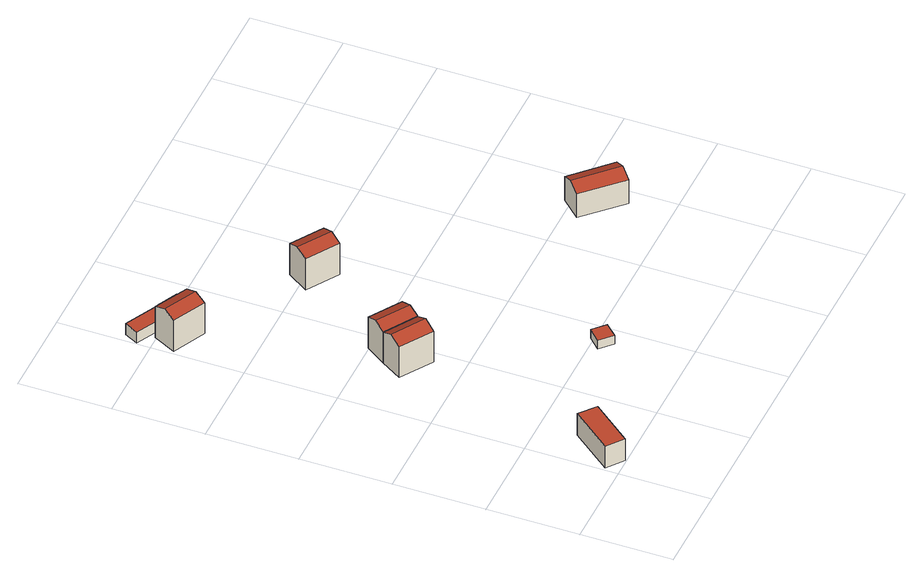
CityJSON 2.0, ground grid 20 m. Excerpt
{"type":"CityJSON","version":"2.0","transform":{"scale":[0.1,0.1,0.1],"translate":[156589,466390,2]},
"CityObjects":{
"building1":{"type":"Building","attributes":{"b3_bag_bag_overlap":0,"b3_bouwlagen":2,"b3_dak_type":"slanted","b3_extrusie":"standard","b3_h_dak_50p":8.01,"b3_h_dak_70p":8.02,"b3_h_dak_max":8.22,"b3_h_dak_min":7.97,"b3_h_maaiveld":2.37,"b3_is_glas_dak":false,"b3_kas_warenhuis":false,"b3_kwaliteitsindicator":true,"b3_mutatie_ahn3_ahn4":false,"b3_mutatie_ahn4_ahn5":false,"b3_n_nok":0,"b3_n_vlakken":2,"b3_opp_buitenmuur":52.31,"b3_opp_dak_plat":51.88,"b3_opp_dak_schuin":0,"b3_opp_grond":51.88,"b3_opp_scheidingsmuur":127.63,"b3_rmse_lod12":0.636,"b3_rmse_lod13":0.636,"b3_rmse_lod22":0.633,"b3_t_run":28,"b3_val3dity_lod12":"[]","b3_val3dity_lod13":"[]","b3_val3dity_lod22":"[]","b3_volume_lod12":293.52,"b3_volume_lod13":293.52,"b3_volume_lod22":293.58,"geconstateerd":false,"oorspronkelijkbouwjaar":1988,"status":"Pand in gebruik"},"children":["building1-1"]},
"building1-1":{"type":"BuildingPart","parents":["building1"],"geometry":[{"type":"Solid","lod":"2.2","boundaries":[[[[0,1,2,3]],[[4,5,6,7]],[[7,6,1,0]],[[6,5,2,1]],[[5,4,3,2]],[[4,7,0,3]]]],"semantics":{"surfaces":[{"type":"GroundSurface"},{"type":"RoofSurface"},{"type":"WallSurface"}],"values":[[0,1,2,2,2,2]]}}]},
"building2":{"type":"Building","attributes":{"b3_bag_bag_overlap":0,"b3_bouwlagen":3,"b3_dak_type":"slanted","b3_extrusie":"standard","b3_h_dak_50p":9.74,"b3_h_dak_70p":10.44,"b3_h_dak_max":11.46,"b3_h_dak_min":8.2,"b3_h_maaiveld":2.48,"b3_h_nok":11.5,"b3_is_glas_dak":false,"b3_kas_warenhuis":false,"b3_kwaliteitsindicator":true,"b3_mutatie_ahn3_ahn4":false,"b3_mutatie_ahn4_ahn5":false,"b3_n_nok":1,"b3_n_vlakken":2,"b3_opp_buitenmuur":60.29,"b3_opp_dak_plat":0,"b3_opp_dak_schuin":59.22,"b3_opp_grond":45.51,"b3_opp_scheidingsmuur":121.65,"b3_rmse_lod12":1.19,"b3_rmse_lod13":1.19,"b3_rmse_lod22":0.124,"b3_t_run":27,"b3_val3dity_lod12":"[]","b3_val3dity_lod13":"[]","b3_val3dity_lod22":"[]","b3_volume_lod12":361.16,"b3_volume_lod13":361.16,"b3_volume_lod22":332.3,"geconstateerd":false,"oorspronkelijkbouwjaar":1988,"status":"Pand in gebruik"},"children":["building2-1"]},
"building2-1":{"type":"BuildingPart","parents":["building2"],"geometry":[{"type":"Solid","lod":"2.2","boundaries":[[[[8,9,10,11]],[[12,13,14,15]],[[13,12,9,8]],[[12,15,16,10,9]],[[17,16,15,14]],[[16,17,11,10]],[[17,14,13,8,11]]]],"semantics":{"surfaces":[{"type":"GroundSurface"},{"type":"RoofSurface"},{"type":"WallSurface"}],"values":[[0,1,2,2,1,2,2]]}}]},
"building3":{"type":"Building","attributes":{"b3_bag_bag_overlap":0,"b3_bouwlagen":3,"b3_dak_type":"slanted","b3_extrusie":"standard","b3_h_dak_50p":9.77,"b3_h_dak_70p":10.47,"b3_h_dak_max":11.45,"b3_h_dak_min":8.2,"b3_h_maaiveld":2.48,"b3_h_nok":11.5,"b3_is_glas_dak":false,"b3_kas_warenhuis":false,"b3_kwaliteitsindicator":true,"b3_mutatie_ahn3_ahn4":false,"b3_mutatie_ahn4_ahn5":false,"b3_n_nok":1,"b3_n_vlakken":3,"b3_opp_buitenmuur":122.59,"b3_opp_dak_plat":0,"b3_opp_dak_schuin":58.7,"b3_opp_grond":45.19,"b3_opp_scheidingsmuur":60.16,"b3_rmse_lod12":1.19,"b3_rmse_lod13":1.19,"b3_rmse_lod22":0.121,"b3_t_run":25,"b3_val3dity_lod12":"[]","b3_val3dity_lod13":"[]","b3_val3dity_lod22":"[]","b3_volume_lod12":360.12,"b3_volume_lod13":360.12,"b3_volume_lod22":332.23,"geconstateerd":false,"oorspronkelijkbouwjaar":1988,"status":"Pand in gebruik"},"children":["building3-1"]},
"building3-1":{"type":"BuildingPart","parents":["building3"],"geometry":[{"type":"Solid","lod":"2.2","boundaries":[[[[18,19,20,21]],[[22,23,24,25]],[[23,22,19,18]],[[22,25,26,20,19]],[[27,26,25,24]],[[26,27,21,20]],[[27,24,23,18,21]]]],"semantics":{"surfaces":[{"type":"GroundSurface"},{"type":"RoofSurface"},{"type":"WallSurface"}],"values":[[0,1,2,2,1,2,2]]}}]},
"building4":{"type":"Building","attributes":{"b3_bag_bag_overlap":0,"b3_bouwlagen":3,"b3_dak_type":"slanted","b3_extrusie":"standard","b3_h_dak_50p":9.77,"b3_h_dak_70p":10.42,"b3_h_dak_max":11.45,"b3_h_dak_min":8.19,"b3_h_maaiveld":2.48,"b3_h_nok":11.49,"b3_is_glas_dak":false,"b3_kas_warenhuis":false,"b3_kwaliteitsindicator":true,"b3_mutatie_ahn3_ahn4":false,"b3_mutatie_ahn4_ahn5":false,"b3_n_nok":1,"b3_n_vlakken":3,"b3_opp_buitenmuur":59.98,"b3_opp_dak_plat":0,"b3_opp_dak_schuin":57.12,"b3_opp_grond":43.94,"b3_opp_scheidingsmuur":120.04,"b3_rmse_lod12":1.2,"b3_rmse_lod13":1.2,"b3_rmse_lod22":0.133,"b3_t_run":29,"b3_val3dity_lod12":"[]","b3_val3dity_lod13":"[]","b3_val3dity_lod22":"[]","b3_volume_lod12":350.7,"b3_volume_lod13":350.7,"b3_volume_lod22":321.1,"geconstateerd":false,"oorspronkelijkbouwjaar":1988,"status":"Pand in gebruik"},"children":["building4-1"]},
"building4-1":{"type":"BuildingPart","parents":["building4"],"geometry":[{"type":"Solid","lod":"2.2","boundaries":[[[[11,10,28,29]],[[30,31,32,33]],[[31,30,10,11]],[[30,33,34,28,10]],[[35,34,33,32]],[[34,35,29,28]],[[35,32,31,11,29]]]],"semantics":{"surfaces":[{"type":"GroundSurface"},{"type":"RoofSurface"},{"type":"WallSurface"}],"values":[[0,1,2,2,1,2,2]]}}]},
"building5":{"type":"Building","attributes":{"b3_dak_type":"horizontal","b3_extrusie":"standard","b3_h_dak_50p":5.18,"b3_h_dak_70p":5.19,"b3_h_dak_max":5.23,"b3_h_dak_min":4.99,"b3_h_maaiveld":2.38,"b3_is_glas_dak":false,"b3_kas_warenhuis":false,"b3_kwaliteitsindicator":true,"b3_mutatie_ahn3_ahn4":false,"b3_mutatie_ahn4_ahn5":false,"b3_n_nok":0,"b3_n_vlakken":1,"b3_opp_buitenmuur":66.17,"b3_opp_dak_plat":29.28,"b3_opp_dak_schuin":0,"b3_opp_grond":29.28,"b3_opp_scheidingsmuur":0,"b3_rmse_lod12":0.0665,"b3_rmse_lod13":0.0665,"b3_rmse_lod22":0.0566,"b3_t_run":14,"b3_val3dity_lod12":"[]","b3_val3dity_lod13":"[]","b3_val3dity_lod22":"[]","b3_volume_lod12":82.18,"b3_volume_lod13":82.18,"b3_volume_lod22":81.51,"geconstateerd":false,"oorspronkelijkbouwjaar":1988,"status":"Pand in gebruik"},"children":["building5-1"]},
"building5-1":{"type":"BuildingPart","parents":["building5"],"geometry":[{"type":"Solid","lod":"2.2","boundaries":[[[[36,37,38,39]],[[40,41,42,43]],[[43,42,37,36]],[[42,41,38,37]],[[41,40,39,38]],[[40,43,36,39]]]],"semantics":{"surfaces":[{"type":"GroundSurface"},{"type":"RoofSurface"},{"type":"WallSurface"}],"values":[[0,1,2,2,2,2]]}}]},
"building6":{"type":"Building","attributes":{"b3_dak_type":"horizontal","b3_extrusie":"standard","b3_h_dak_50p":4.96,"b3_h_dak_70p":5.06,"b3_h_dak_max":5.18,"b3_h_dak_min":4.7,"b3_h_maaiveld":2.51,"b3_is_glas_dak":false,"b3_kas_warenhuis":false,"b3_kwaliteitsindicator":true,"b3_mutatie_ahn3_ahn4":false,"b3_mutatie_ahn4_ahn5":false,"b3_n_nok":0,"b3_n_vlakken":1,"b3_opp_buitenmuur":41.53,"b3_opp_dak_plat":0,"b3_opp_dak_schuin":17.56,"b3_opp_grond":17.51,"b3_opp_scheidingsmuur":0,"b3_rmse_lod12":0.18,"b3_rmse_lod13":0.18,"b3_rmse_lod22":0.117,"b3_t_run":12,"b3_val3dity_lod12":"[]","b3_val3dity_lod13":"[]","b3_val3dity_lod22":"[]","b3_volume_lod12":44.76,"b3_volume_lod13":44.76,"b3_volume_lod22":42.76,"geconstateerd":false,"oorspronkelijkbouwjaar":2014,"status":"Pand in gebruik"},"children":["building6-1"]},
"building6-1":{"type":"BuildingPart","parents":["building6"],"geometry":[{"type":"Solid","lod":"2.2","boundaries":[[[[44,45,46,47]],[[48,49,50,51]],[[51,50,45,44]],[[50,49,46,45]],[[49,48,47,46]],[[48,51,44,47]]]],"semantics":{"surfaces":[{"type":"GroundSurface"},{"type":"RoofSurface"},{"type":"WallSurface"}],"values":[[0,1,2,2,2,2]]}}]},
"building7":{"type":"Building","attributes":{"b3_dak_type":"horizontal","b3_extrusie":"standard","b3_h_dak_50p":4.61,"b3_h_dak_70p":4.62,"b3_h_dak_max":4.66,"b3_h_dak_min":4.57,"b3_h_maaiveld":2.41,"b3_is_glas_dak":false,"b3_kas_warenhuis":false,"b3_kwaliteitsindicator":true,"b3_mutatie_ahn3_ahn4":false,"b3_mutatie_ahn4_ahn5":false,"b3_n_nok":0,"b3_n_vlakken":1,"b3_opp_buitenmuur":32.01,"b3_opp_dak_plat":13.14,"b3_opp_dak_schuin":0,"b3_opp_grond":13.14,"b3_opp_scheidingsmuur":0,"b3_rmse_lod12":0.0228,"b3_rmse_lod13":0.0228,"b3_rmse_lod22":0.0187,"b3_t_run":16,"b3_val3dity_lod12":"[]","b3_val3dity_lod13":"[]","b3_val3dity_lod22":"[]","b3_volume_lod12":29.09,"b3_volume_lod13":29.09,"b3_volume_lod22":28.99,"geconstateerd":false,"oorspronkelijkbouwjaar":2007,"status":"Pand in gebruik"},"children":["building7-1"]},
"building7-1":{"type":"BuildingPart","parents":["building7"],"geometry":[{"type":"Solid","lod":"2.2","boundaries":[[[[52,53,54,55]],[[56,57,58,59]],[[59,58,53,52]],[[58,57,54,53]],[[57,56,55,54]],[[56,59,52,55]]]],"semantics":{"surfaces":[{"type":"GroundSurface"},{"type":"RoofSurface"},{"type":"WallSurface"}],"values":[[0,1,2,2,2,2]]}}]},
"building8":{"type":"Building","attributes":{"b3_bag_bag_overlap":0,"b3_bouwlagen":3,"b3_dak_type":"slanted","b3_extrusie":"standard","b3_h_dak_50p":9.76,"b3_h_dak_70p":10.43,"b3_h_dak_max":11.44,"b3_h_dak_min":8.15,"b3_h_maaiveld":2.35,"b3_h_nok":11.49,"b3_is_glas_dak":false,"b3_kas_warenhuis":false,"b3_kwaliteitsindicator":true,"b3_mutatie_ahn3_ahn4":false,"b3_mutatie_ahn4_ahn5":false,"b3_n_nok":1,"b3_n_vlakken":3,"b3_opp_buitenmuur":124.25,"b3_opp_dak_plat":0,"b3_opp_dak_schuin":60.32,"b3_opp_grond":46.44,"b3_opp_scheidingsmuur":62.54,"b3_rmse_lod12":1.21,"b3_rmse_lod13":1.21,"b3_rmse_lod22":0.134,"b3_t_run":18,"b3_val3dity_lod12":"[]","b3_val3dity_lod13":"[]","b3_val3dity_lod22":"[]","b3_volume_lod12":375.36,"b3_volume_lod13":375.36,"b3_volume_lod22":344.94,"geconstateerd":false,"oorspronkelijkbouwjaar":1988,"status":"Pand in gebruik"},"children":["building8-1"]},
"building8-1":{"type":"BuildingPart","parents":["building8"],"geometry":[{"type":"Solid","lod":"2.2","boundaries":[[[[60,61,62,63]],[[64,65,66,61,60]],[[67,66,65,68]],[[66,67,62,61]],[[67,68,69,63,62]],[[64,69,68,65]],[[69,64,60,63]]]],"semantics":{"surfaces":[{"type":"GroundSurface"},{"type":"WallSurface"},{"type":"RoofSurface"}],"values":[[0,1,2,1,1,2,1]]}}]},
"building9":{"type":"Building","attributes":{"b3_bag_bag_overlap":0,"b3_bouwlagen":2,"b3_dak_type":"slanted","b3_extrusie":"standard","b3_h_dak_50p":7.71,"b3_h_dak_70p":8.57,"b3_h_dak_max":9.95,"b3_h_dak_min":5.51,"b3_h_maaiveld":2.48,"b3_h_nok":10.02,"b3_is_glas_dak":false,"b3_kas_warenhuis":false,"b3_kwaliteitsindicator":true,"b3_mutatie_ahn3_ahn4":false,"b3_mutatie_ahn4_ahn5":false,"b3_n_nok":1,"b3_n_vlakken":3,"b3_opp_buitenmuur":34.48,"b3_opp_dak_plat":0,"b3_opp_dak_schuin":84.44,"b3_opp_grond":64.98,"b3_opp_scheidingsmuur":116.29,"b3_rmse_lod12":1.63,"b3_rmse_lod13":1.63,"b3_rmse_lod22":0.11,"b3_t_run":37,"b3_val3dity_lod12":"[]","b3_val3dity_lod13":"[]","b3_val3dity_lod22":"[]","b3_volume_lod12":397.57,"b3_volume_lod13":397.57,"b3_volume_lod22":340.3,"geconstateerd":false,"oorspronkelijkbouwjaar":1988,"status":"Pand in gebruik"},"children":["building9-1"]},
"building9-1":{"type":"BuildingPart","parents":["building9"],"geometry":[{"type":"Solid","lod":"2.2","boundaries":[[[[70,71,72,73]],[[74,75,76,77]],[[75,74,71,70]],[[74,77,78,72,71]],[[79,78,77,76]],[[78,79,73,72]],[[79,76,75,70,73]]]],"semantics":{"surfaces":[{"type":"GroundSurface"},{"type":"RoofSurface"},{"type":"WallSurface"}],"values":[[0,1,2,2,1,2,2]]}}]}
},
"vertices":[
[114,91,4],[43,3,4],[7,31,4],[78,120,4],[78,120,60],[7,31,60],[43,3,60],[114,91,60],
[174,466,5],[105,511,5],[134,557,5],[204,513,5],[105,511,84],[174,466,84],[190,490,98],[119,534,98],[134,557,84],[204,513,84],
[33,1003,5],[106,966,5],[81,917,5],[8,953,5],[106,966,85],[33,1003,85],[21,978,96],[94,941,96],[81,917,85],[8,953,85],
[164,602,5],[233,558,5],[134,557,85],[204,513,85],[219,535,95],[149,580,95],[164,602,85],[233,558,85],
[20,1061,4],[95,1023,4],[79,992,4],[4,1030,4],[4,1030,32],[79,992,32],[95,1023,32],[20,1061,32],
[128,970,5],[83,992,5],[98,1024,5],[143,1002,5],[143,1002,31],[98,1024,31],[83,992,31],[128,970,31],
[336,182,4],[361,208,4],[387,183,4],[362,157,4],[362,157,26],[387,183,26],[361,208,26],[336,182,26],
[281,784,4],[312,831,4],[381,787,4],[350,739,4],[281,784,84],[297,808,95],[312,831,84],[381,787,84],[366,763,95],[350,739,84],
[766,294,5],[687,372,5],[727,414,5],[807,336,5],[687,372,66],[766,294,66],[787,315,79],[707,393,79],[727,414,66],[807,336,66]
]}
